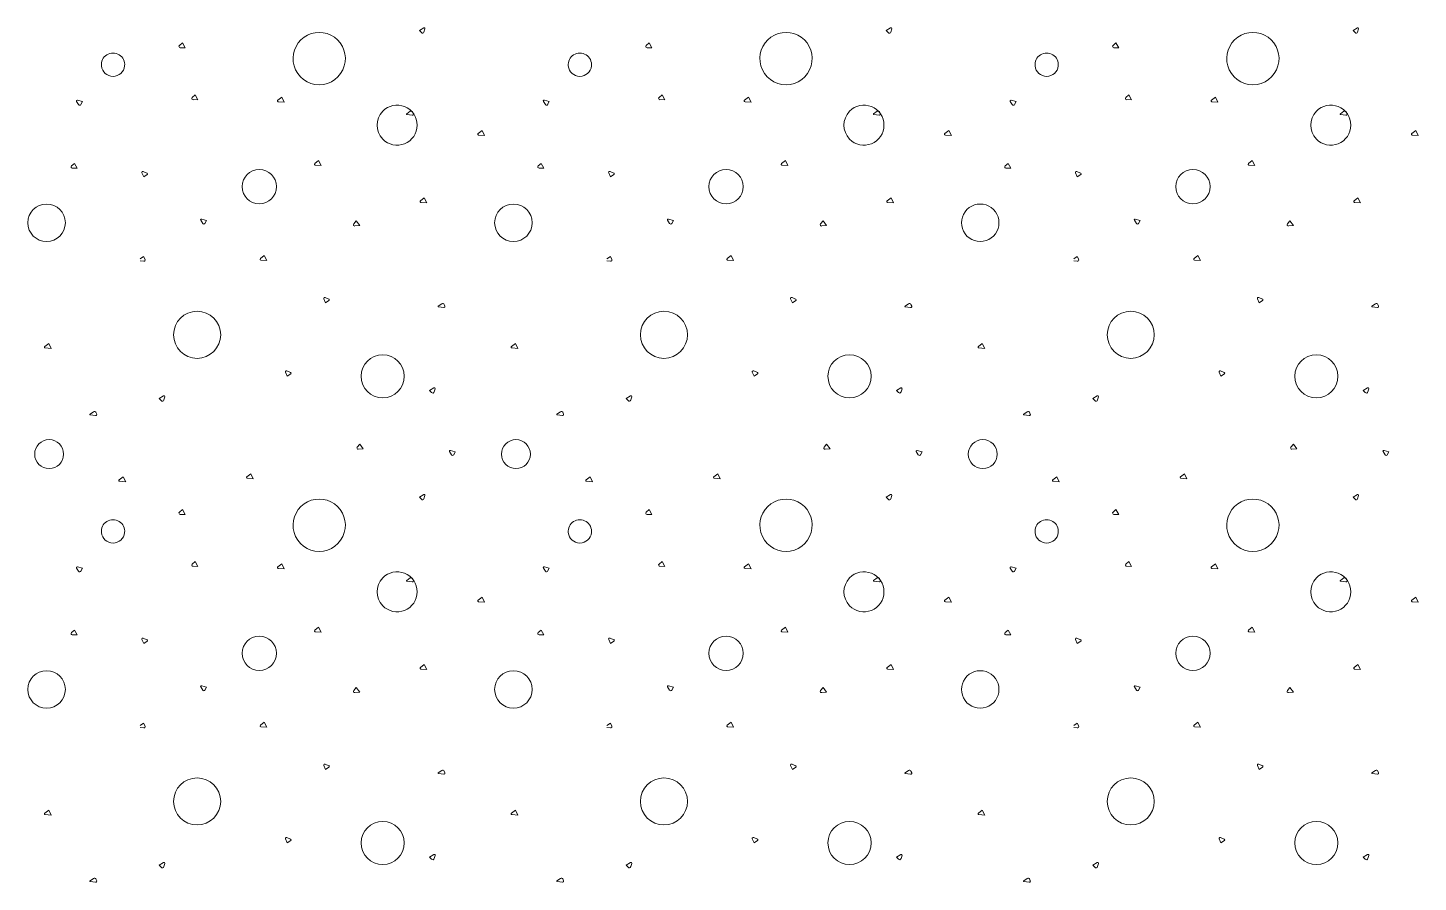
# Model space of a CAD drawing. Header units: millimetres. Extents: x 15 to 2176, y 3 to 641.
# Drawn here: x 2079.8 to 2127.46, y 48.49 to 77.78 of the extents above; entities that cross this region are included whole.
import ezdxf
from ezdxf.xclip import XClip

# ---------------------------------------------------------------- set-up
doc = ezdxf.new("R2010")
doc.units = ezdxf.units.MM
doc.header["$MEASUREMENT"] = 0
doc.header["$XCLIPFRAME"] = 0
doc.layers.add('A--------P-', color=7, linetype='Continuous')
doc.layers.add('A-L-10--EF-', color=4, linetype='Continuous', lineweight=0)

# ---------------------------------------------------------------- blocks, each defined once
blk = doc.blocks.new('*X14')
at = {"layer": 'A-L-10--EF-'}
for p, q in [((2093.371, 77.779), (2093.223, 77.693)), ((2093.223, 77.693), (2093.29, 77.618)), ((2093.38, 77.638), (2093.413, 77.746)), ((2109.371, 77.779), (2109.223, 77.693)), ((2109.223, 77.693), (2109.29, 77.618)), ((2109.38, 77.638), (2109.413, 77.746)), ((2084.996, 77.175), (2085.098, 77.264)), ((2085.098, 77.264), (2085.193, 77.095)), ((2100.996, 77.175), (2101.098, 77.264)), ((2101.098, 77.264), (2101.193, 77.095)), ((2085.193, 77.095), (2085.024, 77.099)), ((2101.193, 77.095), (2101.024, 77.099)), ((2081.506, 75.302), (2081.672, 75.258)), ((2085.437, 75.394), (2085.538, 75.483)), ((2085.633, 75.314), (2085.464, 75.319)), ((2085.538, 75.483), (2085.633, 75.314)), ((2088.369, 75.3), (2088.505, 75.405)), ((2088.505, 75.405), (2088.59, 75.231)), ((2097.506, 75.302), (2097.672, 75.258)), ((2101.437, 75.394), (2101.538, 75.483)), ((2101.633, 75.314), (2101.464, 75.319)), ((2101.538, 75.483), (2101.633, 75.314)), ((2104.369, 75.3), (2104.505, 75.405)), ((2104.505, 75.405), (2104.59, 75.231)), ((2081.544, 75.149), (2081.475, 75.258)), ((2081.672, 75.258), (2081.619, 75.153)), ((2088.59, 75.231), (2088.385, 75.249)), ((2092.79, 74.834), (2092.912, 74.92)), ((2092.991, 74.897), (2093.016, 74.837)), ((2097.544, 75.149), (2097.475, 75.258)), ((2097.672, 75.258), (2097.619, 75.153)), ((2104.59, 75.231), (2104.385, 75.249)), ((2108.79, 74.834), (2108.912, 74.92)), ((2108.991, 74.897), (2109.016, 74.837)), ((2092.978, 74.787), (2092.795, 74.812)), ((2108.978, 74.787), (2108.795, 74.812)), ((2095.235, 74.155), (2095.371, 74.261)), ((2095.456, 74.086), (2095.251, 74.104)), ((2095.371, 74.261), (2095.456, 74.086)), ((2111.235, 74.155), (2111.371, 74.261)), ((2111.456, 74.086), (2111.251, 74.104)), ((2111.371, 74.261), (2111.456, 74.086)), ((2081.296, 73.045), (2081.397, 73.134)), ((2081.492, 72.965), (2081.323, 72.969)), ((2081.397, 73.134), (2081.492, 72.965)), ((2089.635, 73.127), (2089.77, 73.232)), ((2089.855, 73.058), (2089.65, 73.075)), ((2089.77, 73.232), (2089.855, 73.058)), ((2097.296, 73.045), (2097.397, 73.134)), ((2097.492, 72.965), (2097.323, 72.969)), ((2097.397, 73.134), (2097.492, 72.965)), ((2105.635, 73.127), (2105.77, 73.232)), ((2105.855, 73.058), (2105.65, 73.075)), ((2105.77, 73.232), (2105.855, 73.058)), ((2083.712, 72.811), (2083.773, 72.671)), ((2083.884, 72.804), (2083.759, 72.859)), ((2083.773, 72.671), (2083.889, 72.754)), ((2099.712, 72.811), (2099.773, 72.671)), ((2099.884, 72.804), (2099.759, 72.859)), ((2099.773, 72.671), (2099.889, 72.754)), ((2093.257, 71.847), (2093.392, 71.953)), ((2093.477, 71.778), (2093.272, 71.796)), ((2093.392, 71.953), (2093.477, 71.778)), ((2109.257, 71.847), (2109.392, 71.953)), ((2109.477, 71.778), (2109.272, 71.796)), ((2109.392, 71.953), (2109.477, 71.778)), ((2085.799, 71.072), (2085.729, 71.182)), ((2085.761, 71.225), (2085.927, 71.181)), ((2085.927, 71.181), (2085.874, 71.076)), ((2090.973, 71.058), (2091.059, 71.162)), ((2091.179, 71.009), (2091.011, 70.988)), ((2091.059, 71.162), (2091.179, 71.009)), ((2101.799, 71.072), (2101.729, 71.182)), ((2101.761, 71.225), (2101.927, 71.181)), ((2101.927, 71.181), (2101.874, 71.076)), ((2106.973, 71.058), (2107.059, 71.162)), ((2107.179, 71.009), (2107.011, 70.988)), ((2107.059, 71.162), (2107.179, 71.009)), ((2083.652, 69.862), (2083.772, 69.947)), ((2083.773, 69.779), (2083.652, 69.795)), ((2083.772, 69.947), (2083.819, 69.839)), ((2087.772, 69.869), (2087.907, 69.974)), ((2087.992, 69.8), (2087.787, 69.818)), ((2087.907, 69.974), (2087.992, 69.8)), ((2099.652, 69.862), (2099.772, 69.947)), ((2099.773, 69.779), (2099.652, 69.795)), ((2099.772, 69.947), (2099.819, 69.839)), ((2103.772, 69.869), (2103.907, 69.974)), ((2103.992, 69.8), (2103.787, 69.818)), ((2103.907, 69.974), (2103.992, 69.8)), ((2089.946, 68.492), (2090.008, 68.351)), ((2090.119, 68.484), (2089.994, 68.539)), ((2090.008, 68.351), (2090.124, 68.435)), ((2093.869, 68.236), (2093.991, 68.322)), ((2094.058, 68.189), (2093.874, 68.214)), ((2094.07, 68.299), (2094.096, 68.239)), ((2105.946, 68.492), (2106.008, 68.351)), ((2106.119, 68.484), (2105.994, 68.539)), ((2106.008, 68.351), (2106.124, 68.435)), ((2109.869, 68.236), (2109.991, 68.322)), ((2110.058, 68.189), (2109.874, 68.214)), ((2110.07, 68.299), (2110.096, 68.239)), ((2080.382, 66.857), (2080.517, 66.962)), ((2080.602, 66.788), (2080.397, 66.805)), ((2080.517, 66.962), (2080.602, 66.788)), ((2096.382, 66.857), (2096.517, 66.962)), ((2096.602, 66.788), (2096.397, 66.805)), ((2096.517, 66.962), (2096.602, 66.788)), ((2088.634, 65.974), (2088.696, 65.834)), ((2088.807, 65.967), (2088.682, 66.022)), ((2088.696, 65.834), (2088.812, 65.917)), ((2104.634, 65.974), (2104.696, 65.834)), ((2104.807, 65.967), (2104.682, 66.022)), ((2104.696, 65.834), (2104.812, 65.917)), ((2093.722, 65.438), (2093.573, 65.352)), ((2093.573, 65.352), (2093.641, 65.277)), ((2093.731, 65.297), (2093.764, 65.404)), ((2109.722, 65.438), (2109.573, 65.352)), ((2109.573, 65.352), (2109.641, 65.277)), ((2109.731, 65.297), (2109.764, 65.404)), ((2084.457, 65.163), (2084.309, 65.077)), ((2084.309, 65.077), (2084.376, 65.002)), ((2084.466, 65.022), (2084.499, 65.129)), ((2100.457, 65.163), (2100.309, 65.077)), ((2100.309, 65.077), (2100.376, 65.002)), ((2100.466, 65.022), (2100.499, 65.129)), ((2081.935, 64.536), (2082.057, 64.621)), ((2082.124, 64.489), (2081.941, 64.514)), ((2082.136, 64.599), (2082.162, 64.539)), ((2097.935, 64.536), (2098.057, 64.621)), ((2098.124, 64.489), (2097.941, 64.514)), ((2098.136, 64.599), (2098.162, 64.539)), ((2091.091, 63.402), (2091.177, 63.506)), ((2091.177, 63.506), (2091.297, 63.353)), ((2107.091, 63.402), (2107.177, 63.506)), ((2107.177, 63.506), (2107.297, 63.353)), ((2091.297, 63.353), (2091.129, 63.332)), ((2094.323, 63.141), (2094.254, 63.251)), ((2094.286, 63.294), (2094.451, 63.25)), ((2094.451, 63.25), (2094.398, 63.145)), ((2107.297, 63.353), (2107.129, 63.332)), ((2110.323, 63.141), (2110.254, 63.251)), ((2110.286, 63.294), (2110.451, 63.25)), ((2110.451, 63.25), (2110.398, 63.145)), ((2087.31, 62.39), (2087.446, 62.495)), ((2087.446, 62.495), (2087.531, 62.321)), ((2103.31, 62.39), (2103.446, 62.495)), ((2103.446, 62.495), (2103.531, 62.321)), ((2082.936, 62.286), (2083.071, 62.391)), ((2083.156, 62.216), (2082.951, 62.234)), ((2083.071, 62.391), (2083.156, 62.216)), ((2087.531, 62.321), (2087.326, 62.338)), ((2098.936, 62.286), (2099.071, 62.391)), ((2099.156, 62.216), (2098.951, 62.234)), ((2099.071, 62.391), (2099.156, 62.216)), ((2103.531, 62.321), (2103.326, 62.338)), ((2093.371, 61.779), (2093.223, 61.693)), ((2093.223, 61.693), (2093.29, 61.618)), ((2093.38, 61.638), (2093.413, 61.746)), ((2109.371, 61.779), (2109.223, 61.693)), ((2109.223, 61.693), (2109.29, 61.618)), ((2109.38, 61.638), (2109.413, 61.746)), ((2084.996, 61.175), (2085.098, 61.264)), ((2085.193, 61.095), (2085.024, 61.099)), ((2085.098, 61.264), (2085.193, 61.095)), ((2100.996, 61.175), (2101.098, 61.264)), ((2101.193, 61.095), (2101.024, 61.099)), ((2101.098, 61.264), (2101.193, 61.095)), ((2081.544, 59.149), (2081.475, 59.258)), ((2081.506, 59.302), (2081.672, 59.258)), ((2081.672, 59.258), (2081.619, 59.153)), ((2085.437, 59.394), (2085.538, 59.483)), ((2085.633, 59.314), (2085.464, 59.319)), ((2085.538, 59.483), (2085.633, 59.314)), ((2088.369, 59.3), (2088.505, 59.405)), ((2088.59, 59.231), (2088.385, 59.249)), ((2088.505, 59.405), (2088.59, 59.231)), ((2097.544, 59.149), (2097.475, 59.258)), ((2097.506, 59.302), (2097.672, 59.258)), ((2097.672, 59.258), (2097.619, 59.153)), ((2101.437, 59.394), (2101.538, 59.483)), ((2101.633, 59.314), (2101.464, 59.319)), ((2101.538, 59.483), (2101.633, 59.314)), ((2104.369, 59.3), (2104.505, 59.405)), ((2104.59, 59.231), (2104.385, 59.249)), ((2104.505, 59.405), (2104.59, 59.231)), ((2092.79, 58.834), (2092.912, 58.92)), ((2092.978, 58.787), (2092.795, 58.812)), ((2092.991, 58.897), (2093.016, 58.837)), ((2108.79, 58.834), (2108.912, 58.92)), ((2108.978, 58.787), (2108.795, 58.812)), ((2108.991, 58.897), (2109.016, 58.837)), ((2095.235, 58.155), (2095.371, 58.261)), ((2095.371, 58.261), (2095.456, 58.086)), ((2111.235, 58.155), (2111.371, 58.261)), ((2111.371, 58.261), (2111.456, 58.086)), ((2095.456, 58.086), (2095.251, 58.104)), ((2111.456, 58.086), (2111.251, 58.104)), ((2089.635, 57.127), (2089.77, 57.232)), ((2089.77, 57.232), (2089.855, 57.058)), ((2105.635, 57.127), (2105.77, 57.232)), ((2105.77, 57.232), (2105.855, 57.058)), ((2081.296, 57.045), (2081.397, 57.134)), ((2081.492, 56.965), (2081.323, 56.969)), ((2081.397, 57.134), (2081.492, 56.965)), ((2083.712, 56.811), (2083.773, 56.671)), ((2083.884, 56.804), (2083.759, 56.859)), ((2083.773, 56.671), (2083.889, 56.754)), ((2089.855, 57.058), (2089.65, 57.075)), ((2097.296, 57.045), (2097.397, 57.134)), ((2097.492, 56.965), (2097.323, 56.969)), ((2097.397, 57.134), (2097.492, 56.965)), ((2099.712, 56.811), (2099.773, 56.671)), ((2099.884, 56.804), (2099.759, 56.859)), ((2099.773, 56.671), (2099.889, 56.754)), ((2105.855, 57.058), (2105.65, 57.075)), ((2093.257, 55.847), (2093.392, 55.953)), ((2093.477, 55.778), (2093.272, 55.796)), ((2093.392, 55.953), (2093.477, 55.778)), ((2109.257, 55.847), (2109.392, 55.953)), ((2109.477, 55.778), (2109.272, 55.796)), ((2109.392, 55.953), (2109.477, 55.778)), ((2085.799, 55.072), (2085.729, 55.182)), ((2085.761, 55.225), (2085.927, 55.181)), ((2085.927, 55.181), (2085.874, 55.076)), ((2090.973, 55.058), (2091.059, 55.162)), ((2091.179, 55.009), (2091.011, 54.988)), ((2091.059, 55.162), (2091.179, 55.009)), ((2101.799, 55.072), (2101.729, 55.182)), ((2101.761, 55.225), (2101.927, 55.181)), ((2101.927, 55.181), (2101.874, 55.076)), ((2106.973, 55.058), (2107.059, 55.162)), ((2107.179, 55.009), (2107.011, 54.988)), ((2107.059, 55.162), (2107.179, 55.009)), ((2083.652, 53.862), (2083.772, 53.947)), ((2083.772, 53.947), (2083.819, 53.839)), ((2087.772, 53.869), (2087.907, 53.974)), ((2087.907, 53.974), (2087.992, 53.8)), ((2099.652, 53.862), (2099.772, 53.947)), ((2099.772, 53.947), (2099.819, 53.839)), ((2103.772, 53.869), (2103.907, 53.974)), ((2103.907, 53.974), (2103.992, 53.8)), ((2083.773, 53.779), (2083.652, 53.795)), ((2087.992, 53.8), (2087.787, 53.818)), ((2099.773, 53.779), (2099.652, 53.795)), ((2103.992, 53.8), (2103.787, 53.818)), ((2089.946, 52.492), (2090.008, 52.351)), ((2090.119, 52.484), (2089.994, 52.539)), ((2090.008, 52.351), (2090.124, 52.435)), ((2105.946, 52.492), (2106.008, 52.351)), ((2106.119, 52.484), (2105.994, 52.539)), ((2106.008, 52.351), (2106.124, 52.435)), ((2093.869, 52.236), (2093.991, 52.322)), ((2094.058, 52.189), (2093.874, 52.214)), ((2094.07, 52.299), (2094.096, 52.239)), ((2109.869, 52.236), (2109.991, 52.322)), ((2110.058, 52.189), (2109.874, 52.214)), ((2110.07, 52.299), (2110.096, 52.239)), ((2080.382, 50.857), (2080.517, 50.962)), ((2080.602, 50.788), (2080.397, 50.805)), ((2080.517, 50.962), (2080.602, 50.788)), ((2096.382, 50.857), (2096.517, 50.962)), ((2096.602, 50.788), (2096.397, 50.805)), ((2096.517, 50.962), (2096.602, 50.788)), ((2088.634, 49.974), (2088.696, 49.834)), ((2088.807, 49.967), (2088.682, 50.022)), ((2088.696, 49.834), (2088.812, 49.917)), ((2104.634, 49.974), (2104.696, 49.834)), ((2104.807, 49.967), (2104.682, 50.022)), ((2104.696, 49.834), (2104.812, 49.917)), ((2084.457, 49.163), (2084.309, 49.077)), ((2084.466, 49.022), (2084.499, 49.129)), ((2093.722, 49.438), (2093.573, 49.352)), ((2093.573, 49.352), (2093.641, 49.277)), ((2093.731, 49.297), (2093.764, 49.404)), ((2100.457, 49.163), (2100.309, 49.077)), ((2100.466, 49.022), (2100.499, 49.129)), ((2109.722, 49.438), (2109.573, 49.352)), ((2109.573, 49.352), (2109.641, 49.277)), ((2109.731, 49.297), (2109.764, 49.404)), ((2081.935, 48.536), (2082.057, 48.621)), ((2084.309, 49.077), (2084.376, 49.002)), ((2097.935, 48.536), (2098.057, 48.621)), ((2100.309, 49.077), (2100.376, 49.002)), ((2082.124, 48.489), (2081.941, 48.514)), ((2082.136, 48.599), (2082.162, 48.539)), ((2098.124, 48.489), (2097.941, 48.514)), ((2098.136, 48.599), (2098.162, 48.539))]:
    blk.add_line(p, q, dxfattribs=at)
for centre, radius in [((2087.735, 72.337), 0.59), ((2103.735, 72.337), 0.59), ((2080.445, 71.098), 0.643), ((2096.445, 71.098), 0.643), ((2085.605, 67.257), 0.807), ((2101.605, 67.257), 0.807), ((2080.533, 63.166), 0.496), ((2096.533, 63.166), 0.496), ((2087.735, 56.337), 0.59), ((2103.735, 56.337), 0.59), ((2080.445, 55.098), 0.643), ((2096.445, 55.098), 0.643), ((2085.605, 51.257), 0.807), ((2101.605, 51.257), 0.807)]:
    blk.add_circle(centre, radius, dxfattribs=at)
for centre, radius, start, end in [((2093.386, 77.754), 0.0288, 342.8254, 120), ((2109.386, 77.754), 0.0288, 342.8254, 120), ((2089.789, 76.727), 0.897, 343.6089, 196.3911), ((2093.33, 77.654), 0.0528, 221.9213, 342.8254), ((2105.789, 76.727), 0.897, 343.6089, 196.3911), ((2109.33, 77.654), 0.0528, 221.9213, 342.8254), ((2082.722, 76.518), 0.4, 353.7067, 186.2933), ((2085.025, 77.143), 0.0432, 131.2386, 268.4132), ((2098.722, 76.518), 0.4, 353.7067, 186.2933), ((2101.025, 77.143), 0.0432, 131.2386, 268.4132), ((2082.722, 76.518), 0.4, 186.2933, 353.7067), ((2089.789, 76.727), 0.897, 196.3911, 343.6089), ((2098.722, 76.518), 0.4, 186.2933, 353.7067), ((2105.789, 76.727), 0.897, 196.3911, 343.6089), ((2081.499, 75.274), 0.0288, 75.2067, 212.3813), ((2085.465, 75.362), 0.0432, 131.2386, 268.4132), ((2088.387, 75.277), 0.0288, 127.9022, 265.0768), ((2097.499, 75.274), 0.0288, 75.2067, 212.3813), ((2101.465, 75.362), 0.0432, 131.2386, 268.4132), ((2104.387, 75.277), 0.0288, 127.9022, 265.0768), ((2081.581, 75.172), 0.0432, 212.3813, 333.2854), ((2092.46, 74.445), 0.686, 136.1287, 223.8713), ((2092.46, 74.445), 0.686, 223.8713, 136.1287), ((2092.797, 74.824), 0.012, 125.1139, 262.2885), ((2092.942, 74.876), 0.0528, 23.1926, 125.1139), ((2092.983, 74.823), 0.036, 262.2885, 23.1926), ((2097.581, 75.172), 0.0432, 212.3813, 333.2854), ((2108.46, 74.445), 0.686, 136.1287, 223.8713), ((2108.46, 74.445), 0.686, 223.8713, 136.1287), ((2108.797, 74.824), 0.012, 125.1139, 262.2885), ((2108.942, 74.876), 0.0528, 23.1926, 125.1139), ((2108.983, 74.823), 0.036, 262.2885, 23.1926), ((2095.253, 74.133), 0.0288, 127.9022, 265.0768), ((2111.253, 74.133), 0.0288, 127.9022, 265.0768), ((2081.325, 73.013), 0.0432, 131.2386, 268.4132), ((2089.653, 73.104), 0.0288, 127.9022, 265.0768), ((2097.325, 73.013), 0.0432, 131.2386, 268.4132), ((2105.653, 73.104), 0.0288, 127.9022, 265.0768), ((2083.744, 72.826), 0.036, 66.4475, 203.6221), ((2083.873, 72.778), 0.0288, 305.5434, 66.4475), ((2099.744, 72.826), 0.036, 66.4475, 203.6221), ((2099.873, 72.778), 0.0288, 305.5434, 66.4475), ((2093.275, 71.825), 0.0288, 127.9022, 265.0768), ((2109.275, 71.825), 0.0288, 127.9022, 265.0768), ((2085.753, 71.197), 0.0288, 75.2067, 212.3813), ((2085.835, 71.095), 0.0432, 212.3813, 333.2854), ((2091.006, 71.03), 0.0432, 140.1139, 277.2885), ((2101.753, 71.197), 0.0288, 75.2067, 212.3813), ((2101.835, 71.095), 0.0432, 212.3813, 333.2854), ((2107.006, 71.03), 0.0432, 140.1139, 277.2885), ((2112.445, 71.098), 0.643, 144.1476, 215.8524), ((2083.779, 69.822), 0.0432, 262.2885, 23.1926), ((2087.789, 69.846), 0.0288, 127.9022, 265.0768), ((2099.779, 69.822), 0.0432, 262.2885, 23.1926), ((2103.789, 69.846), 0.0288, 127.9022, 265.0768), ((2089.979, 68.506), 0.036, 66.4475, 203.6221), ((2090.107, 68.458), 0.0288, 305.5434, 66.4475), ((2093.876, 68.226), 0.012, 125.1139, 262.2885), ((2094.021, 68.278), 0.0528, 23.1926, 125.1139), ((2094.062, 68.225), 0.036, 262.2885, 23.1926), ((2105.979, 68.506), 0.036, 66.4475, 203.6221), ((2106.107, 68.458), 0.0288, 305.5434, 66.4475), ((2109.876, 68.226), 0.012, 125.1139, 262.2885), ((2110.021, 68.278), 0.0528, 23.1926, 125.1139), ((2110.062, 68.225), 0.036, 262.2885, 23.1926), ((2080.4, 66.834), 0.0288, 127.9022, 265.0768), ((2096.4, 66.834), 0.0288, 127.9022, 265.0768), ((2091.966, 65.835), 0.74, 90, 270), ((2091.966, 65.835), 0.74, 270, 90), ((2107.966, 65.835), 0.74, 90, 270), ((2107.966, 65.835), 0.74, 270, 90), ((2088.667, 65.989), 0.036, 66.4475, 203.6221), ((2088.795, 65.941), 0.0288, 305.5434, 66.4475), ((2104.667, 65.989), 0.036, 66.4475, 203.6221), ((2104.795, 65.941), 0.0288, 305.5434, 66.4475), ((2093.68, 65.312), 0.0528, 221.9213, 342.8254), ((2093.736, 65.413), 0.0288, 342.8254, 120), ((2109.68, 65.312), 0.0528, 221.9213, 342.8254), ((2109.736, 65.413), 0.0288, 342.8254, 120), ((2084.416, 65.037), 0.0528, 221.9213, 342.8254), ((2084.472, 65.138), 0.0288, 342.8254, 120), ((2100.416, 65.037), 0.0528, 221.9213, 342.8254), ((2100.472, 65.138), 0.0288, 342.8254, 120), ((2081.942, 64.526), 0.012, 125.1139, 262.2885), ((2082.088, 64.578), 0.0528, 23.1926, 125.1139), ((2082.129, 64.525), 0.036, 262.2885, 23.1926), ((2097.942, 64.526), 0.012, 125.1139, 262.2885), ((2098.088, 64.578), 0.0528, 23.1926, 125.1139), ((2098.129, 64.525), 0.036, 262.2885, 23.1926), ((2091.124, 63.375), 0.0432, 140.1139, 277.2885), ((2107.124, 63.375), 0.0432, 140.1139, 277.2885), ((2094.278, 63.266), 0.0288, 75.2067, 212.3813), ((2094.36, 63.164), 0.0432, 212.3813, 333.2854), ((2110.278, 63.266), 0.0288, 75.2067, 212.3813), ((2110.36, 63.164), 0.0432, 212.3813, 333.2854), ((2082.953, 62.263), 0.0288, 127.9022, 265.0768), ((2087.328, 62.367), 0.0288, 127.9022, 265.0768), ((2098.953, 62.263), 0.0288, 127.9022, 265.0768), ((2103.328, 62.367), 0.0288, 127.9022, 265.0768), ((2089.789, 60.727), 0.897, 343.6089, 196.3911), ((2093.33, 61.654), 0.0528, 221.9213, 342.8254), ((2093.386, 61.754), 0.0288, 342.8254, 120), ((2105.789, 60.727), 0.897, 343.6089, 196.3911), ((2109.33, 61.654), 0.0528, 221.9213, 342.8254), ((2109.386, 61.754), 0.0288, 342.8254, 120), ((2085.025, 61.143), 0.0432, 131.2386, 268.4132), ((2101.025, 61.143), 0.0432, 131.2386, 268.4132), ((2082.722, 60.518), 0.4, 353.7067, 186.2933), ((2098.722, 60.518), 0.4, 353.7067, 186.2933), ((2082.722, 60.518), 0.4, 186.2933, 353.7067), ((2089.789, 60.727), 0.897, 196.3911, 343.6089), ((2098.722, 60.518), 0.4, 186.2933, 353.7067), ((2105.789, 60.727), 0.897, 196.3911, 343.6089), ((2081.499, 59.274), 0.0288, 75.2067, 212.3813), ((2081.581, 59.172), 0.0432, 212.3813, 333.2854), ((2085.465, 59.362), 0.0432, 131.2386, 268.4132), ((2088.387, 59.277), 0.0288, 127.9022, 265.0768), ((2092.46, 58.445), 0.686, 223.8713, 136.1287), ((2097.499, 59.274), 0.0288, 75.2067, 212.3813), ((2097.581, 59.172), 0.0432, 212.3813, 333.2854), ((2101.465, 59.362), 0.0432, 131.2386, 268.4132), ((2104.387, 59.277), 0.0288, 127.9022, 265.0768), ((2108.46, 58.445), 0.686, 223.8713, 136.1287), ((2092.46, 58.445), 0.686, 136.1287, 223.8713), ((2092.797, 58.824), 0.012, 125.1139, 262.2885), ((2092.942, 58.876), 0.0528, 23.1926, 125.1139), ((2092.983, 58.823), 0.036, 262.2885, 23.1926), ((2108.46, 58.445), 0.686, 136.1287, 223.8713), ((2108.797, 58.824), 0.012, 125.1139, 262.2885), ((2108.942, 58.876), 0.0528, 23.1926, 125.1139), ((2108.983, 58.823), 0.036, 262.2885, 23.1926), ((2095.253, 58.133), 0.0288, 127.9022, 265.0768), ((2111.253, 58.133), 0.0288, 127.9022, 265.0768), ((2081.325, 57.013), 0.0432, 131.2386, 268.4132), ((2083.744, 56.826), 0.036, 66.4475, 203.6221), ((2083.873, 56.778), 0.0288, 305.5434, 66.4475), ((2089.653, 57.104), 0.0288, 127.9022, 265.0768), ((2097.325, 57.013), 0.0432, 131.2386, 268.4132), ((2099.744, 56.826), 0.036, 66.4475, 203.6221), ((2099.873, 56.778), 0.0288, 305.5434, 66.4475), ((2105.653, 57.104), 0.0288, 127.9022, 265.0768), ((2093.275, 55.825), 0.0288, 127.9022, 265.0768), ((2109.275, 55.825), 0.0288, 127.9022, 265.0768), ((2112.445, 55.098), 0.643, 144.1476, 215.8524), ((2085.753, 55.197), 0.0288, 75.2067, 212.3813), ((2085.835, 55.095), 0.0432, 212.3813, 333.2854), ((2091.006, 55.03), 0.0432, 140.1139, 277.2885), ((2101.753, 55.197), 0.0288, 75.2067, 212.3813), ((2101.835, 55.095), 0.0432, 212.3813, 333.2854), ((2107.006, 55.03), 0.0432, 140.1139, 277.2885), ((2087.789, 53.846), 0.0288, 127.9022, 265.0768), ((2103.789, 53.846), 0.0288, 127.9022, 265.0768), ((2083.779, 53.822), 0.0432, 262.2885, 23.1926), ((2099.779, 53.822), 0.0432, 262.2885, 23.1926), ((2089.979, 52.506), 0.036, 66.4475, 203.6221), ((2090.107, 52.458), 0.0288, 305.5434, 66.4475), ((2105.979, 52.506), 0.036, 66.4475, 203.6221), ((2106.107, 52.458), 0.0288, 305.5434, 66.4475), ((2093.876, 52.226), 0.012, 125.1139, 262.2885), ((2094.021, 52.278), 0.0528, 23.1926, 125.1139), ((2094.062, 52.225), 0.036, 262.2885, 23.1926), ((2109.876, 52.226), 0.012, 125.1139, 262.2885), ((2110.021, 52.278), 0.0528, 23.1926, 125.1139), ((2110.062, 52.225), 0.036, 262.2885, 23.1926), ((2080.4, 50.834), 0.0288, 127.9022, 265.0768), ((2091.966, 49.835), 0.74, 90, 270), ((2091.966, 49.835), 0.74, 270, 90), ((2096.4, 50.834), 0.0288, 127.9022, 265.0768), ((2107.966, 49.835), 0.74, 90, 270), ((2107.966, 49.835), 0.74, 270, 90), ((2088.667, 49.989), 0.036, 66.4475, 203.6221), ((2088.795, 49.941), 0.0288, 305.5434, 66.4475), ((2104.667, 49.989), 0.036, 66.4475, 203.6221), ((2104.795, 49.941), 0.0288, 305.5434, 66.4475), ((2084.472, 49.138), 0.0288, 342.8254, 120), ((2093.68, 49.312), 0.0528, 221.9213, 342.8254), ((2093.736, 49.413), 0.0288, 342.8254, 120), ((2100.472, 49.138), 0.0288, 342.8254, 120), ((2109.68, 49.312), 0.0528, 221.9213, 342.8254), ((2109.736, 49.413), 0.0288, 342.8254, 120), ((2082.088, 48.578), 0.0528, 23.1926, 125.1139), ((2084.416, 49.037), 0.0528, 221.9213, 342.8254), ((2098.088, 48.578), 0.0528, 23.1926, 125.1139), ((2100.416, 49.037), 0.0528, 221.9213, 342.8254), ((2081.942, 48.526), 0.012, 125.1139, 262.2885), ((2082.129, 48.525), 0.036, 262.2885, 23.1926), ((2097.942, 48.526), 0.012, 125.1139, 262.2885), ((2098.129, 48.525), 0.036, 262.2885, 23.1926)]:
    blk.add_arc(centre, radius, start, end, dxfattribs=at)
blk = doc.blocks.new('*X15')
at = {"layer": 'A-L-10--EF-'}
for p, q in [((2125.371, 77.779), (2125.223, 77.693)), ((2125.223, 77.693), (2125.29, 77.618)), ((2125.38, 77.638), (2125.413, 77.746)), ((2116.996, 77.175), (2117.098, 77.264)), ((2117.098, 77.264), (2117.193, 77.095)), ((2117.193, 77.095), (2117.024, 77.099)), ((2113.506, 75.302), (2113.672, 75.258)), ((2117.437, 75.394), (2117.538, 75.483)), ((2117.633, 75.314), (2117.464, 75.319)), ((2117.538, 75.483), (2117.633, 75.314)), ((2120.369, 75.3), (2120.505, 75.405)), ((2120.505, 75.405), (2120.59, 75.231)), ((2113.544, 75.149), (2113.475, 75.258)), ((2113.672, 75.258), (2113.619, 75.153)), ((2120.59, 75.231), (2120.385, 75.249)), ((2124.79, 74.834), (2124.912, 74.92)), ((2124.991, 74.897), (2125.016, 74.837)), ((2124.978, 74.787), (2124.795, 74.812)), ((2127.235, 74.155), (2127.371, 74.261)), ((2127.456, 74.086), (2127.251, 74.104)), ((2127.371, 74.261), (2127.456, 74.086)), ((2113.296, 73.045), (2113.397, 73.134)), ((2113.492, 72.965), (2113.323, 72.969)), ((2113.397, 73.134), (2113.492, 72.965)), ((2121.635, 73.127), (2121.77, 73.232)), ((2121.855, 73.058), (2121.65, 73.075)), ((2121.77, 73.232), (2121.855, 73.058)), ((2115.712, 72.811), (2115.773, 72.671)), ((2115.884, 72.804), (2115.759, 72.859)), ((2115.773, 72.671), (2115.889, 72.754)), ((2125.257, 71.847), (2125.392, 71.953)), ((2125.477, 71.778), (2125.272, 71.796)), ((2125.392, 71.953), (2125.477, 71.778)), ((2117.799, 71.072), (2117.729, 71.182)), ((2117.761, 71.225), (2117.927, 71.181)), ((2117.927, 71.181), (2117.874, 71.076)), ((2122.973, 71.058), (2123.059, 71.162)), ((2123.179, 71.009), (2123.011, 70.988)), ((2123.059, 71.162), (2123.179, 71.009)), ((2115.652, 69.862), (2115.772, 69.947)), ((2115.773, 69.779), (2115.652, 69.795)), ((2115.772, 69.947), (2115.819, 69.839)), ((2119.772, 69.869), (2119.907, 69.974)), ((2119.992, 69.8), (2119.787, 69.818)), ((2119.907, 69.974), (2119.992, 69.8)), ((2121.946, 68.492), (2122.008, 68.351)), ((2122.119, 68.484), (2121.994, 68.539)), ((2122.008, 68.351), (2122.124, 68.435)), ((2125.869, 68.236), (2125.991, 68.322)), ((2126.058, 68.189), (2125.874, 68.214)), ((2126.07, 68.299), (2126.096, 68.239)), ((2112.382, 66.857), (2112.517, 66.962)), ((2112.602, 66.788), (2112.397, 66.805)), ((2112.517, 66.962), (2112.602, 66.788)), ((2120.634, 65.974), (2120.696, 65.834)), ((2120.807, 65.967), (2120.682, 66.022)), ((2120.696, 65.834), (2120.812, 65.917)), ((2125.722, 65.438), (2125.573, 65.352)), ((2125.573, 65.352), (2125.641, 65.277)), ((2125.731, 65.297), (2125.764, 65.404)), ((2116.457, 65.163), (2116.309, 65.077)), ((2116.309, 65.077), (2116.376, 65.002)), ((2116.466, 65.022), (2116.499, 65.129)), ((2113.935, 64.536), (2114.057, 64.621)), ((2114.124, 64.489), (2113.941, 64.514)), ((2114.136, 64.599), (2114.162, 64.539)), ((2123.091, 63.402), (2123.177, 63.506)), ((2123.177, 63.506), (2123.297, 63.353)), ((2123.297, 63.353), (2123.129, 63.332)), ((2126.323, 63.141), (2126.254, 63.251)), ((2126.286, 63.294), (2126.451, 63.25)), ((2126.451, 63.25), (2126.398, 63.145)), ((2119.31, 62.39), (2119.446, 62.495)), ((2119.446, 62.495), (2119.531, 62.321)), ((2114.936, 62.286), (2115.071, 62.391)), ((2115.156, 62.216), (2114.951, 62.234)), ((2115.071, 62.391), (2115.156, 62.216)), ((2119.531, 62.321), (2119.326, 62.338)), ((2125.371, 61.779), (2125.223, 61.693)), ((2125.223, 61.693), (2125.29, 61.618)), ((2125.38, 61.638), (2125.413, 61.746)), ((2116.996, 61.175), (2117.098, 61.264)), ((2117.193, 61.095), (2117.024, 61.099)), ((2117.098, 61.264), (2117.193, 61.095)), ((2113.544, 59.149), (2113.475, 59.258)), ((2113.506, 59.302), (2113.672, 59.258)), ((2113.672, 59.258), (2113.619, 59.153)), ((2117.437, 59.394), (2117.538, 59.483)), ((2117.633, 59.314), (2117.464, 59.319)), ((2117.538, 59.483), (2117.633, 59.314)), ((2120.369, 59.3), (2120.505, 59.405)), ((2120.59, 59.231), (2120.385, 59.249)), ((2120.505, 59.405), (2120.59, 59.231)), ((2124.79, 58.834), (2124.912, 58.92)), ((2124.978, 58.787), (2124.795, 58.812)), ((2124.991, 58.897), (2125.016, 58.837)), ((2127.235, 58.155), (2127.371, 58.261)), ((2127.371, 58.261), (2127.456, 58.086)), ((2127.456, 58.086), (2127.251, 58.104)), ((2121.635, 57.127), (2121.77, 57.232)), ((2121.77, 57.232), (2121.855, 57.058)), ((2113.296, 57.045), (2113.397, 57.134)), ((2113.492, 56.965), (2113.323, 56.969)), ((2113.397, 57.134), (2113.492, 56.965)), ((2115.712, 56.811), (2115.773, 56.671)), ((2115.884, 56.804), (2115.759, 56.859)), ((2115.773, 56.671), (2115.889, 56.754)), ((2121.855, 57.058), (2121.65, 57.075)), ((2125.257, 55.847), (2125.392, 55.953)), ((2125.477, 55.778), (2125.272, 55.796)), ((2125.392, 55.953), (2125.477, 55.778)), ((2117.799, 55.072), (2117.729, 55.182)), ((2117.761, 55.225), (2117.927, 55.181)), ((2117.927, 55.181), (2117.874, 55.076)), ((2122.973, 55.058), (2123.059, 55.162)), ((2123.179, 55.009), (2123.011, 54.988)), ((2123.059, 55.162), (2123.179, 55.009)), ((2115.652, 53.862), (2115.772, 53.947)), ((2115.772, 53.947), (2115.819, 53.839)), ((2119.772, 53.869), (2119.907, 53.974)), ((2119.907, 53.974), (2119.992, 53.8)), ((2115.773, 53.779), (2115.652, 53.795)), ((2119.992, 53.8), (2119.787, 53.818)), ((2121.946, 52.492), (2122.008, 52.351)), ((2122.119, 52.484), (2121.994, 52.539)), ((2122.008, 52.351), (2122.124, 52.435)), ((2125.869, 52.236), (2125.991, 52.322)), ((2126.058, 52.189), (2125.874, 52.214)), ((2126.07, 52.299), (2126.096, 52.239)), ((2112.382, 50.857), (2112.517, 50.962)), ((2112.602, 50.788), (2112.397, 50.805)), ((2112.517, 50.962), (2112.602, 50.788)), ((2120.634, 49.974), (2120.696, 49.834)), ((2120.807, 49.967), (2120.682, 50.022)), ((2120.696, 49.834), (2120.812, 49.917)), ((2116.457, 49.163), (2116.309, 49.077)), ((2116.466, 49.022), (2116.499, 49.129)), ((2125.722, 49.438), (2125.573, 49.352)), ((2125.573, 49.352), (2125.641, 49.277)), ((2125.731, 49.297), (2125.764, 49.404)), ((2113.935, 48.536), (2114.057, 48.621)), ((2116.309, 49.077), (2116.376, 49.002)), ((2114.124, 48.489), (2113.941, 48.514)), ((2114.136, 48.599), (2114.162, 48.539))]:
    blk.add_line(p, q, dxfattribs=at)
for centre, radius in [((2119.735, 72.337), 0.59), ((2117.605, 67.257), 0.807), ((2112.533, 63.166), 0.496), ((2119.735, 56.337), 0.59), ((2117.605, 51.257), 0.807)]:
    blk.add_circle(centre, radius, dxfattribs=at)
for centre, radius, start, end in [((2125.386, 77.754), 0.0288, 342.8254, 120), ((2121.789, 76.727), 0.897, 343.6089, 196.3911), ((2125.33, 77.654), 0.0528, 221.9213, 342.8254), ((2114.722, 76.518), 0.4, 353.7067, 186.2933), ((2117.025, 77.143), 0.0432, 131.2386, 268.4132), ((2114.722, 76.518), 0.4, 186.2933, 353.7067), ((2121.789, 76.727), 0.897, 196.3911, 343.6089), ((2113.499, 75.274), 0.0288, 75.2067, 212.3813), ((2117.465, 75.362), 0.0432, 131.2386, 268.4132), ((2120.387, 75.277), 0.0288, 127.9022, 265.0768), ((2113.581, 75.172), 0.0432, 212.3813, 333.2854), ((2124.46, 74.445), 0.686, 136.1287, 223.8713), ((2124.46, 74.445), 0.686, 223.8713, 136.1287), ((2124.797, 74.824), 0.012, 125.1139, 262.2885), ((2124.942, 74.876), 0.0528, 23.1926, 125.1139), ((2124.983, 74.823), 0.036, 262.2885, 23.1926), ((2127.253, 74.133), 0.0288, 127.9022, 265.0768), ((2113.325, 73.013), 0.0432, 131.2386, 268.4132), ((2121.653, 73.104), 0.0288, 127.9022, 265.0768), ((2115.744, 72.826), 0.036, 66.4475, 203.6221), ((2115.873, 72.778), 0.0288, 305.5434, 66.4475), ((2112.445, 71.098), 0.643, 215.8524, 144.1476), ((2125.275, 71.825), 0.0288, 127.9022, 265.0768), ((2117.753, 71.197), 0.0288, 75.2067, 212.3813), ((2117.835, 71.095), 0.0432, 212.3813, 333.2854), ((2123.006, 71.03), 0.0432, 140.1139, 277.2885), ((2115.779, 69.822), 0.0432, 262.2885, 23.1926), ((2119.789, 69.846), 0.0288, 127.9022, 265.0768), ((2121.979, 68.506), 0.036, 66.4475, 203.6221), ((2122.107, 68.458), 0.0288, 305.5434, 66.4475), ((2125.876, 68.226), 0.012, 125.1139, 262.2885), ((2126.021, 68.278), 0.0528, 23.1926, 125.1139), ((2126.062, 68.225), 0.036, 262.2885, 23.1926), ((2112.4, 66.834), 0.0288, 127.9022, 265.0768), ((2123.966, 65.835), 0.74, 90, 270), ((2123.966, 65.835), 0.74, 270, 90), ((2120.667, 65.989), 0.036, 66.4475, 203.6221), ((2120.795, 65.941), 0.0288, 305.5434, 66.4475), ((2125.68, 65.312), 0.0528, 221.9213, 342.8254), ((2125.736, 65.413), 0.0288, 342.8254, 120), ((2116.416, 65.037), 0.0528, 221.9213, 342.8254), ((2116.472, 65.138), 0.0288, 342.8254, 120), ((2113.942, 64.526), 0.012, 125.1139, 262.2885), ((2114.088, 64.578), 0.0528, 23.1926, 125.1139), ((2114.129, 64.525), 0.036, 262.2885, 23.1926), ((2123.124, 63.375), 0.0432, 140.1139, 277.2885), ((2126.278, 63.266), 0.0288, 75.2067, 212.3813), ((2126.36, 63.164), 0.0432, 212.3813, 333.2854), ((2114.953, 62.263), 0.0288, 127.9022, 265.0768), ((2119.328, 62.367), 0.0288, 127.9022, 265.0768), ((2121.789, 60.727), 0.897, 343.6089, 196.3911), ((2125.33, 61.654), 0.0528, 221.9213, 342.8254), ((2125.386, 61.754), 0.0288, 342.8254, 120), ((2117.025, 61.143), 0.0432, 131.2386, 268.4132), ((2114.722, 60.518), 0.4, 353.7067, 186.2933), ((2114.722, 60.518), 0.4, 186.2933, 353.7067), ((2121.789, 60.727), 0.897, 196.3911, 343.6089), ((2113.499, 59.274), 0.0288, 75.2067, 212.3813), ((2113.581, 59.172), 0.0432, 212.3813, 333.2854), ((2117.465, 59.362), 0.0432, 131.2386, 268.4132), ((2120.387, 59.277), 0.0288, 127.9022, 265.0768), ((2124.46, 58.445), 0.686, 223.8713, 136.1287), ((2124.46, 58.445), 0.686, 136.1287, 223.8713), ((2124.797, 58.824), 0.012, 125.1139, 262.2885), ((2124.942, 58.876), 0.0528, 23.1926, 125.1139), ((2124.983, 58.823), 0.036, 262.2885, 23.1926), ((2127.253, 58.133), 0.0288, 127.9022, 265.0768), ((2113.325, 57.013), 0.0432, 131.2386, 268.4132), ((2115.744, 56.826), 0.036, 66.4475, 203.6221), ((2115.873, 56.778), 0.0288, 305.5434, 66.4475), ((2121.653, 57.104), 0.0288, 127.9022, 265.0768), ((2125.275, 55.825), 0.0288, 127.9022, 265.0768), ((2112.445, 55.098), 0.643, 215.8524, 144.1476), ((2117.753, 55.197), 0.0288, 75.2067, 212.3813), ((2117.835, 55.095), 0.0432, 212.3813, 333.2854), ((2123.006, 55.03), 0.0432, 140.1139, 277.2885), ((2119.789, 53.846), 0.0288, 127.9022, 265.0768), ((2115.779, 53.822), 0.0432, 262.2885, 23.1926), ((2121.979, 52.506), 0.036, 66.4475, 203.6221), ((2122.107, 52.458), 0.0288, 305.5434, 66.4475), ((2125.876, 52.226), 0.012, 125.1139, 262.2885), ((2126.021, 52.278), 0.0528, 23.1926, 125.1139), ((2126.062, 52.225), 0.036, 262.2885, 23.1926), ((2112.4, 50.834), 0.0288, 127.9022, 265.0768), ((2123.966, 49.835), 0.74, 90, 270), ((2123.966, 49.835), 0.74, 270, 90), ((2120.667, 49.989), 0.036, 66.4475, 203.6221), ((2120.795, 49.941), 0.0288, 305.5434, 66.4475), ((2116.472, 49.138), 0.0288, 342.8254, 120), ((2125.68, 49.312), 0.0528, 221.9213, 342.8254), ((2125.736, 49.413), 0.0288, 342.8254, 120), ((2114.088, 48.578), 0.0528, 23.1926, 125.1139), ((2116.416, 49.037), 0.0528, 221.9213, 342.8254), ((2113.942, 48.526), 0.012, 125.1139, 262.2885), ((2114.129, 48.525), 0.036, 262.2885, 23.1926)]:
    blk.add_arc(centre, radius, start, end, dxfattribs=at)
blk = doc.blocks.new('Drawing_4_4', base_point=(1874.468, 329.559))
for name in ['*X14', '*X15']:
    blk.add_blockref(name, (0, 0))

msp = doc.modelspace()

# ---------------------------------------------------------------- block references
at = {"layer": 'A--------P-'}
ref = msp.add_blockref('Drawing_4_4', (1874.468, 329.559), dxfattribs=at)
XClip(ref).set_block_clipping_path([(1621.1657714889, 18.4741086751), (2127.7704267137, 640.6436337123)])

doc.saveas('drawing.dxf')
